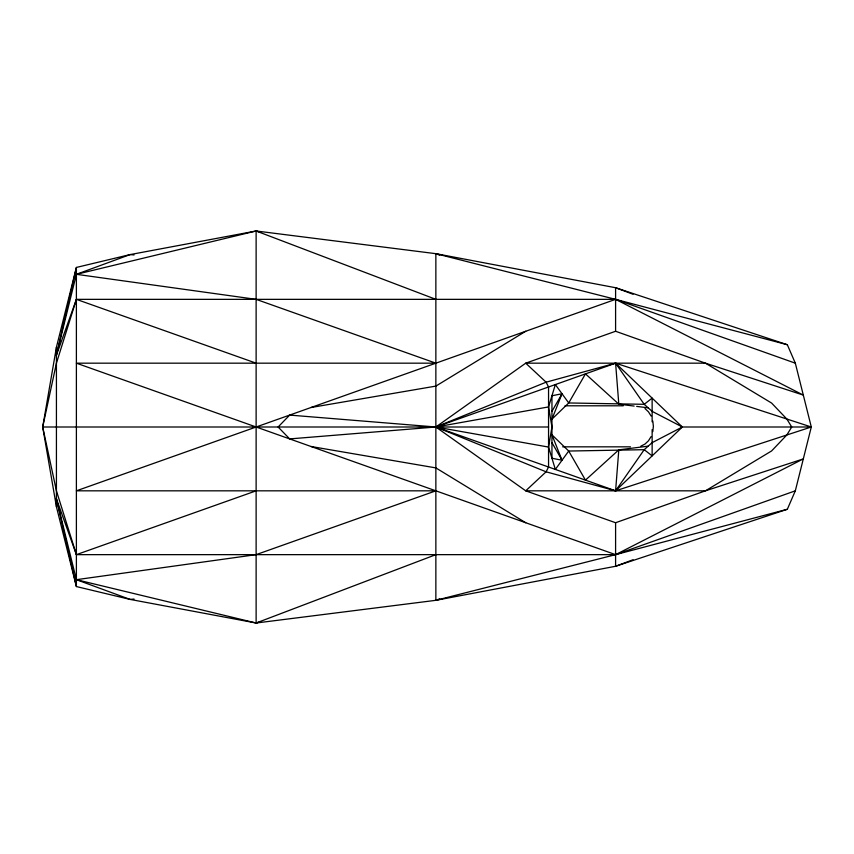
<?xml version="1.0" encoding="UTF-8"?>
<svg xmlns="http://www.w3.org/2000/svg" width="854" height="854" viewBox="0 0 854 854"><rect width="100%" height="100%" fill="white"/><g stroke="black" fill="none" stroke-linecap="round" stroke-linejoin="round"><path stroke-width="1.28" d="M648.175 446.162L618.808 449.844L615.595 490.826L546.09 471.814L435.86 427L289.677 415.087L278.105 427L289.677 438.913L435.86 427L548.556 406.92L555.346 384.567L568.711 402.96L644.204 404.316L652.136 398.124L652.136 421.78M652.798 431.633L653.374 426.317L652.798 421.011M652.136 429.605L652.136 455.876L644.204 449.684L568.711 451.04L555.346 469.433L548.556 447.08L551.951 426.968L548.556 406.92M787.335 509.262L615.595 554.652L76.39 554.652L56.428 490.826L42.7 427L56.428 347.215L76.39 267.441L130.096 254.588L256.125 230.986L435.86 253.681L615.595 287.723L787.335 344.738L795.32 363.174L811.3 427L795.32 490.826L787.335 509.262L615.595 566.277L435.86 600.319L256.125 623.014L130.096 599.412L76.39 586.559L56.428 506.785L42.7 427L56.428 363.174L76.39 299.348L615.595 299.348L787.335 344.738M256.125 363.174L76.39 299.348L56.428 355.2L76.39 267.441L76.39 586.559L56.428 498.8L76.39 554.652L256.125 490.826M56.428 355.2L76.39 274.315L130.096 254.588L134.057 254.951M618.808 449.844L585.47 480.129L568.711 451.04L551.951 434.846L562.028 460.231L551.951 458.256L551.951 395.744L562.028 393.769L551.951 419.154L568.711 402.96L585.47 373.871L618.808 404.155L634.127 406.077M551.951 411.35L562.028 393.769M651.122 436.575L648.442 440.824L644.962 444.091L640.895 446.14M258.666 231.786L256.125 230.986L76.39 274.315L256.125 299.348L435.86 363.174L76.39 363.174L615.595 554.652L803.315 458.908L705.457 490.826L615.595 522.733L525.722 490.826L435.86 427L546.09 382.186L615.595 363.174L682.346 427L652.136 442.65L644.204 449.684L615.595 490.826L811.3 427L682.346 427L615.595 490.826L435.86 427L525.722 363.174L615.595 331.267L705.457 363.174L803.315 395.092L615.595 299.348L435.86 253.681L435.86 600.319L615.595 554.652L795.32 490.826M525.722 331.267L435.86 386.104L311.027 407.507M435.86 600.319L439.575 598.889M435.86 554.652L256.125 623.014L76.39 579.685L56.428 498.8M633.06 559.733L615.595 566.277L615.595 522.733M258.666 622.214L256.125 623.014L256.125 230.986L435.86 299.348M134.057 599.049L130.096 599.412L76.39 579.685L256.125 554.652L435.86 490.826L76.39 490.826L615.595 299.348L795.32 363.174M565.006 405.799L623.26 405.799M42.7 427L548.556 427M562.658 446.834L630.465 446.834M636.678 406.397L648.175 407.838M311.027 446.493L435.86 467.896L525.722 522.733M548.556 447.08L435.86 427L615.595 363.174L811.3 427M633.06 294.267L615.595 287.723L615.595 331.267M435.86 253.681L439.575 255.111M682.346 427L652.136 411.35L644.204 404.316L615.595 363.174L618.808 404.155M644.962 408.554L648.442 411.809L651.122 416.058M551.951 442.65L562.028 460.231M56.428 347.215L56.428 506.785M548.556 467.021L546.09 471.814L525.722 490.826L705.457 490.826L771.61 450.933L786.833 434.974L791.733 427L786.833 419.026L771.61 403.067L705.457 363.174L525.722 363.174L546.09 382.186L548.556 386.979L548.556 467.021"/></g></svg>
